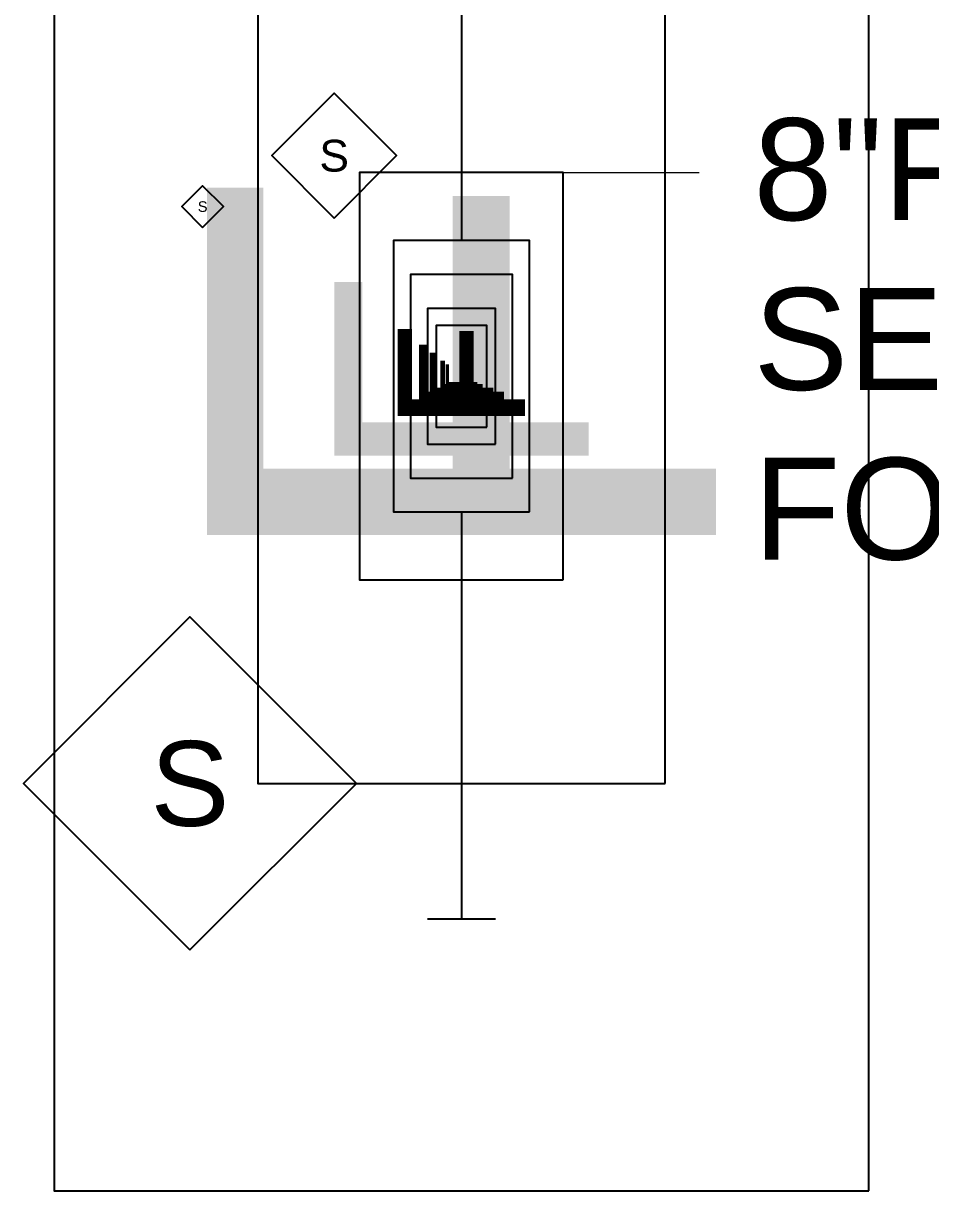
# Model space of a CAD drawing. Extents: x -24247 to 247, y -156 to 1335.
# Drawn here: x -87.6 to 19.3, y -156.3 to -18.7 of the extents above; entities that cross this region are included whole.
import ezdxf
from ezdxf.enums import TextEntityAlignment as Align

# ---------------------------------------------------------------- set-up
doc = ezdxf.new("R2010")
doc.units = 0
doc.header["$LTSCALE"] = 48
doc.header["$MEASUREMENT"] = 0
for name, color, linetype in [('F-HYDR-N', 2, 'Continuous'), ('F-HYDR-N @ 1', 2, 'Continuous'), ('F-HYDR-N @ 128', 2, 'Continuous'), ('F-HYDR-N @ 16', 2, 'Continuous'), ('F-HYDR-N @ 48', 2, 'Continuous'), ('F-SRVC-N', 1, 'Continuous'), ('F-SRVC-N @ 1 (2)', 1, 'Continuous'), ('F-SRVC-N @ 128', 1, 'Continuous'), ('F-SRVC-N @ 192', 1, 'Continuous'), ('F-SRVC-N @ 384', 1, 'Continuous'), ('F-SRVC-N @ 48', 1, 'Continuous'), ('F-SRVC-N @ 64', 1, 'Continuous'), ('F-SRVC-N @ 768', 1, 'Continuous'), ('F-SRVC-N @ 96', 1, 'Continuous')]:
    doc.layers.add(name, color=color, linetype=linetype)
doc.layers.add('G-ANNO-TEXT', color=70, linetype='Continuous', lineweight=0)
doc.styles.add('Arial', font='arial.ttf')
doc.dimstyles.new('Loop128', dxfattribs={"dimscale": 0, "dimtxt": 0.09375, "dimasz": 0.03125, "dimexe": 0.0625, "dimexo": 0.0625, "dimgap": 0.09375, "dimtad": 1, "dimdec": 4, "dimzin": 3, "dimdsep": 46, "dimlunit": 4, "dimtxsty": 'Arial', "dimblk": 'OBLIQUE', "dimcen": 0.09375, "dimdle": 0.0625, "dimclrd": 256, "dimclre": 256, "dimclrt": 256, "dimadec": 4, "dimazin": 0, "dimtfac": 0.8, "dimtdec": 4, "dimtix": 1, "dimtofl": 0, "dimtmove": 1, "dimatfit": 0, "dimldrblk": 'LeaderNoteBlock', "dimfxl": 1, "dimfrac": 1, "dimtolj": 1, "dimtzin": 0, "dimlwd": -1, "dimlwe": -1, "dimarcsym": 0})

# ---------------------------------------------------------------- blocks, each defined once
blk = doc.blocks.new('*U53')
at = {"layer": 'DEFPOINTS'}
blk.add_lwpolyline([(-0.125, -0.0625), (0.125, -0.0625), (0.125, 0.0625), (-0.125, 0.0625)], close=True, dxfattribs=at)
at = {"style": 'Arial'}
blk.add_text('F', height=0.07812, dxfattribs=at).set_placement((0, 0), align=Align.MIDDLE)
blk = doc.blocks.new('*U774')
at = {"layer": 'F-SRVC-N @ 1 (2)', "linetype": 'ByBlock', "lineweight": -2, "rotation": 90}
blk.add_blockref('*U53', (-36, -60.26), dxfattribs=at)
at = {"layer": 'F-SRVC-N @ 128', "linetype": 'ByBlock', "lineweight": -2, "xscale": 128, "yscale": 128, "zscale": 128, "rotation": 90}
blk.add_blockref('*U53', (-36, -60.26), dxfattribs=at)
at = {"layer": 'F-SRVC-N @ 192', "linetype": 'ByBlock', "lineweight": -2, "xscale": 192, "yscale": 192, "zscale": 192, "rotation": 90}
blk.add_blockref('*U53', (-36, -60.26), dxfattribs=at)
at = {"layer": 'F-SRVC-N @ 384', "linetype": 'ByBlock', "lineweight": -2, "xscale": 384, "yscale": 384, "zscale": 384, "rotation": 90}
blk.add_blockref('*U53', (-36, -60.26), dxfattribs=at)
at = {"layer": 'F-SRVC-N @ 48', "linetype": 'ByBlock', "lineweight": -2, "xscale": 48, "yscale": 48, "zscale": 48, "rotation": 90}
blk.add_blockref('*U53', (-36, -60.26), dxfattribs=at)
at = {"layer": 'F-SRVC-N @ 64', "linetype": 'ByBlock', "lineweight": -2, "xscale": 64, "yscale": 64, "zscale": 64, "rotation": 90}
blk.add_blockref('*U53', (-36, -60.26), dxfattribs=at)
at = {"layer": 'F-SRVC-N @ 768', "linetype": 'ByBlock', "lineweight": -2, "xscale": 768, "yscale": 768, "zscale": 768, "rotation": 90}
blk.add_blockref('*U53', (-36, -60.26), dxfattribs=at)
at = {"layer": 'F-SRVC-N @ 96', "linetype": 'ByBlock', "lineweight": -2, "xscale": 96, "yscale": 96, "zscale": 96, "rotation": 90}
blk.add_blockref('*U53', (-36, -60.26), dxfattribs=at)
blk = doc.blocks.new('DIAMOND TAG')
blk.add_lwpolyline([(0, -0.1533), (0.1533, 0), (0, 0.1533), (-0.1533, 0)], close=True)
at = {"style": 'Arial'}
blk.add_attdef('XXX', text='', height=0.0781, dxfattribs=at).set_placement((0, 0), align=Align.MIDDLE)
blk = doc.blocks.new('*U791')
at = {"layer": 'F-HYDR-N @ 1'}
ref = blk.add_blockref('DIAMOND TAG', (-51, -34.26), dxfattribs=at)
ref.add_attrib('XXX', 'S', dxfattribs={"layer": '0', "height": 0.0781, "style": 'Arial'}).set_placement((-51.12, -34.3), align=Align.MIDDLE)
at = {"layer": 'F-HYDR-N @ 128', "xscale": 128, "yscale": 128, "zscale": 128}
blk.add_blockref('DIAMOND TAG', (-68, -108.26), dxfattribs=at).add_auto_attribs({'XXX': 'S'})
at = {"layer": 'F-HYDR-N @ 16', "xscale": 16, "yscale": 16, "zscale": 16}
blk.add_blockref('DIAMOND TAG', (-66.5, -40.26), dxfattribs=at).add_auto_attribs({'XXX': 'S'})
at = {"layer": 'F-HYDR-N @ 48', "xscale": 48, "yscale": 48, "zscale": 48}
blk.add_blockref('DIAMOND TAG', (-51, -34.26), dxfattribs=at).add_auto_attribs({'XXX': 'S'})
blk = doc.blocks.new('_Oblique')
at = {"color": 0, "linetype": 'ByBlock', "lineweight": -2}
blk.add_line((-0.5, -0.5), (0.5, 0.5), dxfattribs=at)
blk = doc.blocks.new('LeaderNoteBlock')
blk.add_ellipse((0, 0), major_axis=(1, 0), ratio=0.25, start_param=5.387521, end_param=10.320443)

msp = doc.modelspace()

# ---------------------------------------------------------------- linework, layer by layer
at = {"layer": 'F-SRVC-N'}
for p, q in [((-36, 11.74), (-36, -44.26)), ((-36, -76.26), (-36, -124.26)), ((-32, -124.26), (-40, -124.26))]:
    msp.add_line(p, q, dxfattribs=at)

# ---------------------------------------------------------------- block references
at = {"layer": 'F-HYDR-N'}
msp.add_blockref('*U791', (0, 0), dxfattribs=at)
at = {"layer": 'F-SRVC-N'}
msp.add_blockref('*U774', (0, 0), dxfattribs=at)

# ---------------------------------------------------------------- texts
at = {"layer": 'G-ANNO-TEXT', "insert": (-1.6, -29.86), "char_height": 12, "attachment_point": 1, "style": 'Arial'}
msp.add_mtext_dynamic_manual_height_columns('8"FIRE SERVICE TO 10\'-0" SEE SITE UTILITY PLAN FOR CONTINUATION', width=209.6, gutter_width=60, heights=[0], dxfattribs=at)

# ---------------------------------------------------------------- leaders
at = {"layer": 'G-ANNO-TEXT'}
msp.add_leader([(-36, -36.26), (-12, -36.26), (-8, -36.26)], dimstyle='Loop128', override={"dimscale": 0}, dxfattribs=at)

doc.saveas('drawing.dxf')
